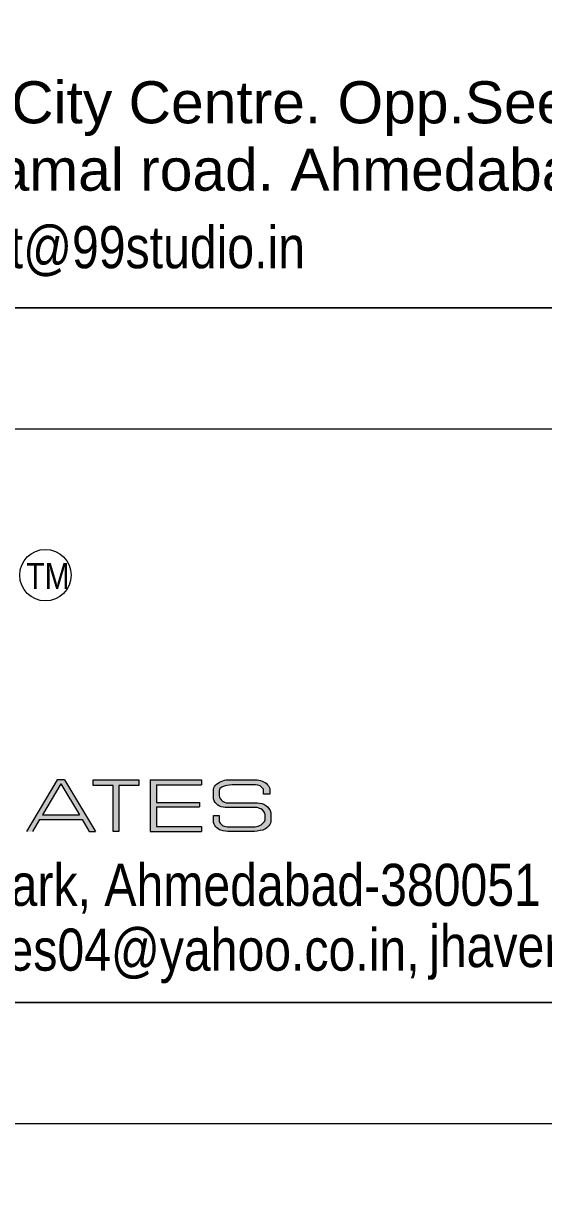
# Model space of a CAD drawing. Header units: millimetres. Extents: x 1112055 to 3390982, y -148532 to 766891.
# Drawn here: x 1724745 to 1729542, y 245698 to 256367 of the extents above; entities that cross this region are included whole.
import ezdxf

# ---------------------------------------------------------------- set-up
doc = ezdxf.new("R2010")
doc.units = ezdxf.units.MM
doc.layers.add('B TITLE BLOCK', color=250, linetype='Continuous', lineweight=0)
doc.layers.add('P_TITLE BLOCK TEXT', color=7, linetype='Continuous', lineweight=9)
doc.styles.add('SWINC', font='swissc.ttf')

msp = doc.modelspace()

# ---------------------------------------------------------------- hatches: boundary and pattern name
at = {"layer": 'P_TITLE BLOCK TEXT', "lineweight": 0}
h = msp.add_hatch(color=7, dxfattribs=at)
h.paths.add_polyline_path([(1725127.272616485, 249405.9870044384), (1725059.010797387, 249405.9870044384), (1724775.889283455, 248929.9809060604), (1724831.508524952, 248929.9809060604), (1724897.240501326, 249040.4946610344), (1725289.042912546, 249040.4946610344), (1725354.77488892, 248929.9809060604), (1725410.394130417, 248929.9809060604)])
h.paths.add_polyline_path([(1725093.141706946, 249369.8591351233), (1725263.822974031, 249082.896399993), (1724922.460439841, 249082.896399993)], flags=16)
for points in [[(1725809.979090268, 249405.9870044384), (1725390.960974251, 249405.9870044168), (1725390.960974251, 249353.5815161313), (1725574.267288116, 249353.5815161313), (1725574.267288116, 248929.9809060604), (1725626.672776402, 248929.9809060604), (1725626.672776402, 249353.5815161313), (1725809.979090268, 249353.5815161313)], [(1726386.972399388, 249405.9870044384), (1725916.570091825, 249405.9870044384), (1725916.570091825, 248929.9809060604), (1726386.972399388, 248929.9809060604), (1726386.972399388, 248975.6941336258), (1725972.323604231, 248975.6941336258), (1725972.323604231, 249155.5286575927), (1726369.539844313, 249155.5286575927), (1726369.539844313, 249198.1691537249), (1725972.323604231, 249198.1691537249), (1725972.323604231, 249360.799410836), (1726386.972399388, 249360.799410836)]]:
    msp.add_hatch(color=256, dxfattribs=at).paths.add_polyline_path(points)
h = msp.add_hatch(color=7, dxfattribs=at)
edge = h.paths.add_edge_path()
edge.add_line((1726959.573351445, 249274.0249256692), (1726959.573351445, 249318.8541426083))
edge.add_arc((1726883.798107069, 249269.6107765178), 90.3703312034293, 33.01826321564511, 89.55826277277895)
edge.add_line((1726884.494834548, 249359.9784218914), (1726670.340346898, 249359.9784218914))
edge.add_arc((1726681.785008216, 249096.496304725), 263.7305563305994, 92.48714741873879, 114.0429537283691)
edge.add_arc((1726590.779034555, 249300.4873586593), 40.35992860487605, 114.0429537294062, 173.3691583151758)
edge.add_line((1726550.689083505, 249305.1477944986), (1726550.689083505, 249260.1807113134))
edge.add_arc((1726633.048529269, 249276.7470491527), 84.00905817534507, 191.3730973809643, 266.989319789544)
edge.add_line((1726628.636196716, 249192.8539434999), (1726899.980706399, 249192.8539434999))
edge.add_arc((1726907.589648048, 249068.266154118), 124.8199233108705, 15.593509061330622, 93.49488039938291, ccw=False)
edge.add_line((1727027.815327693, 249101.8190855659), (1727028.115336558, 249021.9914718061))
edge.add_arc((1726919.957573537, 249050.2835070733), 111.7968736685112, 286.83610795885704, 345.3409580231924, ccw=False)
edge.add_arc((1726842.763351332, 249385.9018438053), 455.9845843599547, 270.9573158560145, 283.9044309719972, ccw=False)
edge.add_line((1726850.381730329, 248929.9809060604), (1726651.141213594, 248929.9809060604))
edge.add_arc((1726658.126015555, 249286.0449986817), 356.1325954028901, 255.2817551210301, 268.87619010347515, ccw=False)
edge.add_arc((1726591.435848348, 249032.1665940408), 93.64102841167592, 183.4260365920886, 255.2817551212632, ccw=False)
edge.add_line((1726497.962177556, 249026.5706069635), (1726497.962177556, 249077.0507075151))
edge.add_line((1726497.962177556, 249077.0507075081), (1726550.689083494, 249077.0507075081))
edge.add_line((1726550.689083505, 249077.0507075081), (1726550.689083505, 249026.5398958944))
edge.add_arc((1726621.169823912, 249050.2776475427), 74.37079818738762, 198.6134072769036, 234.8504137460179)
edge.add_arc((1726631.93676417, 249065.5693055532), 93.07271808020036, 234.8504137462263, 265.2644397945826)
edge.add_line((1726624.252955286, 248972.8143060762), (1726881.009328773, 248972.8143060762))
edge.add_arc((1726871.79068283, 249088.3832080512), 115.9359932841271, 274.5606862053867, 333.2673842339913)
edge.add_line((1726975.334911702, 249036.232012395), (1726975.923159398, 249082.0535519767))
edge.add_arc((1726903.911024596, 249071.8712519105), 72.72844555372058, 8.048099003175661, 64.75619501759226)
edge.add_arc((1726868.01979811, 248995.7496308071), 156.8871131994469, 64.75619501777959, 84.27045226384784)
edge.add_line((1726883.682292324, 249151.8529701704), (1726605.124321299, 249151.8529701704))
edge.add_arc((1726601.26231735, 249259.2078274391), 107.4243010288788, 195.9277156249536, 272.0602807550699, ccw=False)
edge.add_line((1726497.962177556, 249229.7279771357), (1726497.962177556, 249318.1648113633))
edge.add_arc((1726575.767359686, 249303.9997230849), 79.08410769806677, 127.42578174409411, 169.6818301060569, ccw=False)
edge.add_arc((1726643.613338082, 249215.3435742721), 190.7218679370872, 88.3567074096274, 127.42578174509751, ccw=False)
edge.add_line((1726649.08265657, 249405.9870044384), (1726885.357845688, 249405.9870044384))
edge.add_arc((1726886.256686136, 249247.7760523848), 158.213505313575, 45.300427081282805, 90.32550976596679, ccw=False)
edge.add_arc((1726948.334253972, 249310.5080579328), 69.95859638909987, 1.8933564716198816, 45.30042708078719, ccw=False)
edge.add_line((1727018.254656713, 249312.819440325), (1727018.254656713, 249274.0249256663))
edge.add_line((1727018.254656713, 249274.0249256692), (1726959.573351433, 249274.0249256692))

# ---------------------------------------------------------------- linework, layer by layer
at = {"layer": 'B TITLE BLOCK', "color": 250, "lineweight": 0}
for p, q in [((1734251.718925943, 252632.0681606713), (1715949.082595722, 252632.0681606713)), ((1734251.718925943, 246240.7676363907), (1715949.082595722, 246240.7676363907))]:
    msp.add_line(p, q, dxfattribs=at)
at = {"layer": 'B TITLE BLOCK', "color": 250, "lineweight": 0, "const_width": 15.26111845840563}
for points in [[(1734251.718925943, 260925.7525419767), (1715949.082595722, 260925.7525419767), (1715949.082595722, 253748.860565299), (1734251.718925943, 253748.860565299)], [(1734251.718925943, 218839.1212603546), (1715949.082595722, 218839.1212603546), (1715949.082595722, 253748.860565299), (1734251.718925943, 253748.860565299)]]:
    msp.add_lwpolyline(points, close=True, dxfattribs=at)
msp.add_lwpolyline([(1715949.082595722, 247357.5600410184), (1734251.718925943, 247357.5600410184)], dxfattribs=at)
at = {"layer": 'P_TITLE BLOCK TEXT', "color": 7, "lineweight": 0}
for points in [[(1725059.010797387, 249405.9870044361), (1724775.889283455, 248929.9809060581)], [(1725093.141706946, 249369.8591351215), (1724922.460439841, 249082.8963999911)], [(1725127.272616485, 249405.9870044361), (1725059.010797387, 249405.9870044361)], [(1725093.141706946, 249369.8591351215), (1725263.822974031, 249082.8963999911)], [(1725127.272616485, 249405.9870044361), (1725410.394130417, 248929.9809060581)], [(1725916.570091825, 249405.9870044361), (1726386.972399388, 249405.9870044361)], [(1725916.570091825, 249405.9870044361), (1725916.570091825, 248929.9809060581)], [(1725972.323604231, 249360.799410834), (1725972.323604231, 249198.1691537226)], [(1725972.323604231, 249360.799410834), (1726386.972399388, 249360.799410834)], [(1726386.972399388, 249405.9870044361), (1726386.972399388, 249360.799410834)], [(1725972.323604231, 249198.1691537226), (1726369.539844313, 249198.1691537226)], [(1725972.323604231, 249155.5286575911), (1725972.323604231, 248975.6941336239)], [(1725972.323604231, 249155.5286575911), (1726369.539844313, 249155.5286575911)], [(1726369.539844313, 249198.1691537226), (1726369.539844313, 249155.5286575911)], [(1724897.240501326, 249040.4946610325), (1724831.508524952, 248929.9809060581)], [(1724897.240501326, 249040.4946610325), (1725289.042912546, 249040.4946610325)], [(1724922.460439841, 249082.8963999911), (1725263.822974031, 249082.8963999911)], [(1725289.042912546, 249040.4946610325), (1725354.77488892, 248929.9809060581)], [(1725354.77488892, 248929.9809060581), (1725410.394130417, 248929.9809060581)], [(1725916.570091825, 248929.9809060581), (1726386.972399388, 248929.9809060581)], [(1725972.323604231, 248975.6941336239), (1726386.972399388, 248975.6941336239)], [(1726386.972399388, 248975.6941336239), (1726386.972399388, 248929.9809060581)]]:
    msp.add_lwpolyline(points, dxfattribs=at)
at = {"layer": 'P_TITLE BLOCK TEXT', "lineweight": 0}
for points in [[(1725574.267288116, 249353.5815161297), (1725390.960974251, 249353.5815161297), (1725390.960974251, 249405.9870044361), (1725809.979090268, 249405.9870044361), (1725809.979090268, 249353.5815161297), (1725626.672776402, 249353.5815161297)], [(1725626.672776402, 249353.5815161297), (1725626.672776402, 248929.9809060581), (1725574.267288116, 248929.9809060581), (1725574.267288116, 249353.5815161297)]]:
    msp.add_lwpolyline(points, dxfattribs=at)
at = {"layer": 'P_TITLE BLOCK TEXT', "color": 7, "lineweight": 0}
msp.add_lwpolyline([(1726959.573351445, 249274.024925667), (1726959.573351445, 249318.8541425897, 0.2518321425504549), (1726884.494834548, 249359.9784218895), (1726670.3403469, 249359.9784218895, 0.0943332803251045), (1726574.335535974, 249337.3456710397, 0.2648005950274), (1726550.689083505, 249305.147794497), (1726550.689083505, 249260.1807113091, 0.342455608626355), (1726628.636196716, 249192.853943498), (1726899.980706401, 249192.853943498, -0.3536343318604639), (1727027.815327693, 249101.819085564), (1727028.115336565, 249021.991471796, -0.2609690833415413), (1726952.337866068, 248943.2785650596, -0.0565526202682377), (1726850.381730329, 248929.9809060581), (1726651.141213582, 248929.9809060581, -0.0593865794242292), (1726567.644852275, 248941.5982181823, -0.324223828793496), (1726497.962177556, 249026.5706069616), (1726497.962177556, 249077.0507075056), (1726550.689083505, 249077.0507075056), (1726550.689083505, 249026.5398958843, 0.1594446921200951), (1726578.353581225, 248989.4682322644, 0.1334907776809275), (1726624.252955286, 248972.8143060739), (1726881.009328753, 248972.8143060739, 0.2619100095917326), (1726975.334911702, 249036.2320123934), (1726975.923159396, 249082.0535519712, 0.2526122615055632), (1726934.927593461, 249137.654222714, 0.085353380822099), (1726883.682292324, 249151.8529701685), (1726605.124321298, 249151.8529701685, -0.3449747456290864), (1726497.962177556, 249229.7279771338), (1726497.962177556, 249318.1648113708, -0.1864948836794344), (1726527.705318209, 249366.8036740719, -0.172141735516322), (1726649.08265657, 249405.9870044361), (1726885.357845686, 249405.9870044361, -0.1990261439851543), (1726997.542389419, 249360.2349582386, -0.1916967583265429), (1727018.254656713, 249312.8194403231), (1727018.254656713, 249274.024925667)], format="xyb", close=True, dxfattribs=at)
at = {"layer": 'P_TITLE BLOCK TEXT', "lineweight": 0}
msp.add_circle((1724950.872772421, 251288.5197306659), 236.7151579172995, dxfattribs=at)

# ---------------------------------------------------------------- texts
at = {"layer": 'P_TITLE BLOCK TEXT', "lineweight": 0, "style": 'SWINC'}
for s, height, p in [('TM', 240.6908457200491, (1724774.278806348, 251160.7617962356)), ('2, Palkhi Society, Nr. SBI, Vejalpur, Jivraj Park, Ahmedabad-380051', 387.3066630424684, (1716098.720478506, 248245.6647978639)), (' jhaveriassociates04@gmail.com', 387.3066630424684, (1728362.256628843, 247682.3197600835)), ('E-mail : jhaveriassociates04@yahoo.co.in,', 387.3066630424684, (1720030.609782366, 247649.5971506312))]:
    msp.add_text(s, height=height, dxfattribs=at).set_placement(p)
at = {"layer": 'P_TITLE BLOCK TEXT', "lineweight": 0, "char_height": 387.3066630424684, "attachment_point": 7, "style": 'SWINC'}
for s, insert in [('\\A1;{\\pql;\\fArial|b0|i0|c0|p34;1101, LANDMARK. Nr.Titanium City Centre. Opp.Seema Hall.}', (1716877.786871112, 255328.9743337811)), ('\\A1;{\\pql;\\fArial|b0|i0|c0|p34;Anandnagar. Prahladnagar-Shyamal road. Ahmedabad-380015. (O)}', (1716890.826445319, 254709.3580356211))]:
    msp.add_mtext(s, dxfattribs=dict(at, insert=insert))
at = {"layer": 'P_TITLE BLOCK TEXT', "lineweight": 0, "insert": (1716877.80661807, 254001.2320102307), "char_height": 387.3066630424684, "width": 11258.22750827204, "attachment_point": 7, "style": 'SWINC'}
msp.add_mtext('\\A1;\\pxql;Ph._079-4002-8361/62 - Email - contact@99studio.in   ', dxfattribs=at)

doc.saveas('drawing.dxf')
